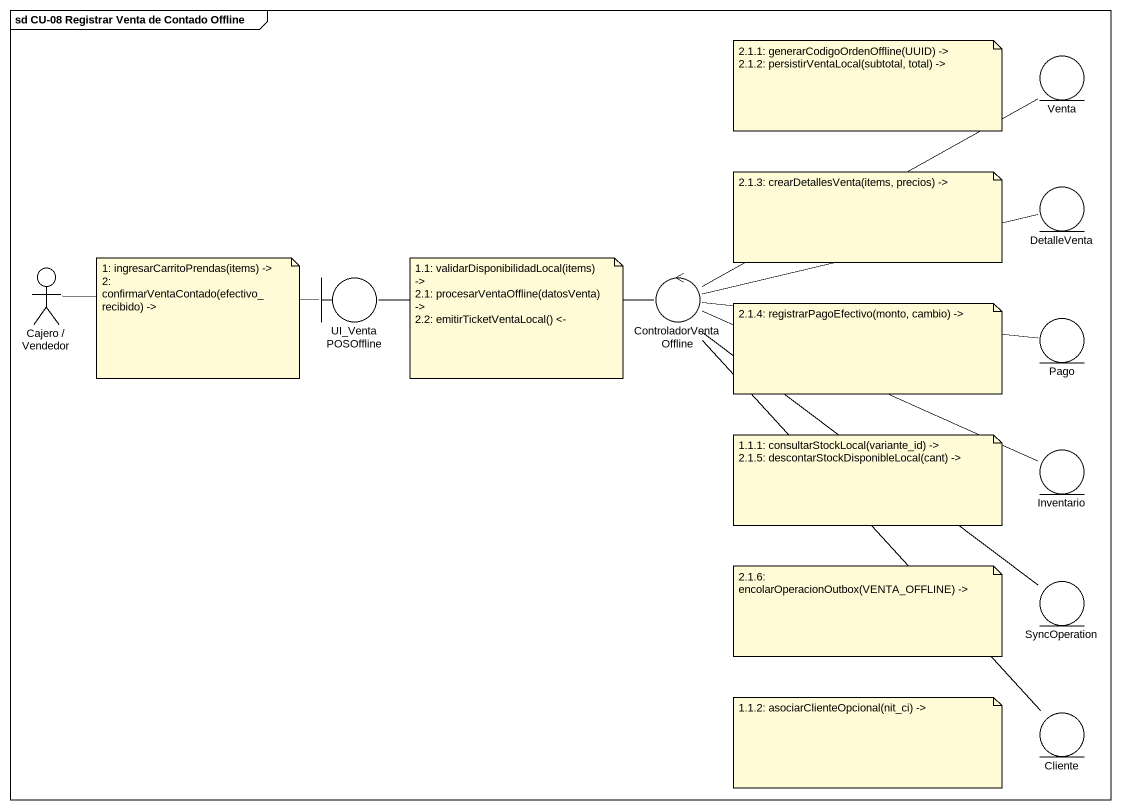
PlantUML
@startuml
mainframe sd CU-08 Registrar Venta de Contado Offline
entity Venta
entity DetalleVenta
actor "Cajero / Vendedor" as Cajero_Vendedor
boundary UI_VentaPOSOffline
control ControladorVentaOffline
entity Pago
entity Inventario
entity SyncOperation
entity Cliente
Cajero_Vendedor -right- UI_VentaPOSOffline
UI_VentaPOSOffline -right- ControladorVentaOffline
ControladorVentaOffline -right- Venta
ControladorVentaOffline -right- DetalleVenta
ControladorVentaOffline -right- Pago
ControladorVentaOffline -right- Inventario
ControladorVentaOffline -- SyncOperation
ControladorVentaOffline -- Cliente
note as N1
  2.1.1: generarCodigoOrdenOffline(UUID) ->
  2.1.2: persistirVentaLocal(subtotal, total) ->
end note
note as N2
  2.1.3: crearDetallesVenta(items, precios) ->
end note
note as N3
  1: ingresarCarritoPrendas(items) ->
  2: confirmarVentaContado(efectivo_recibido) ->
end note
note as N4
  1.1: validarDisponibilidadLocal(items) ->
  2.1: procesarVentaOffline(datosVenta) ->
  2.2: emitirTicketVentaLocal() <-
end note
note as N5
  2.1.4: registrarPagoEfectivo(monto, cambio) ->
end note
note as N6
  1.1.1: consultarStockLocal(variante_id) ->
  2.1.5: descontarStockDisponibleLocal(cant) ->
end note
note as N7
  2.1.6: encolarOperacionOutbox(VENTA_OFFLINE) ->
end note
note as N8
  1.1.2: asociarClienteOpcional(nit_ci) ->
end note
@enduml
